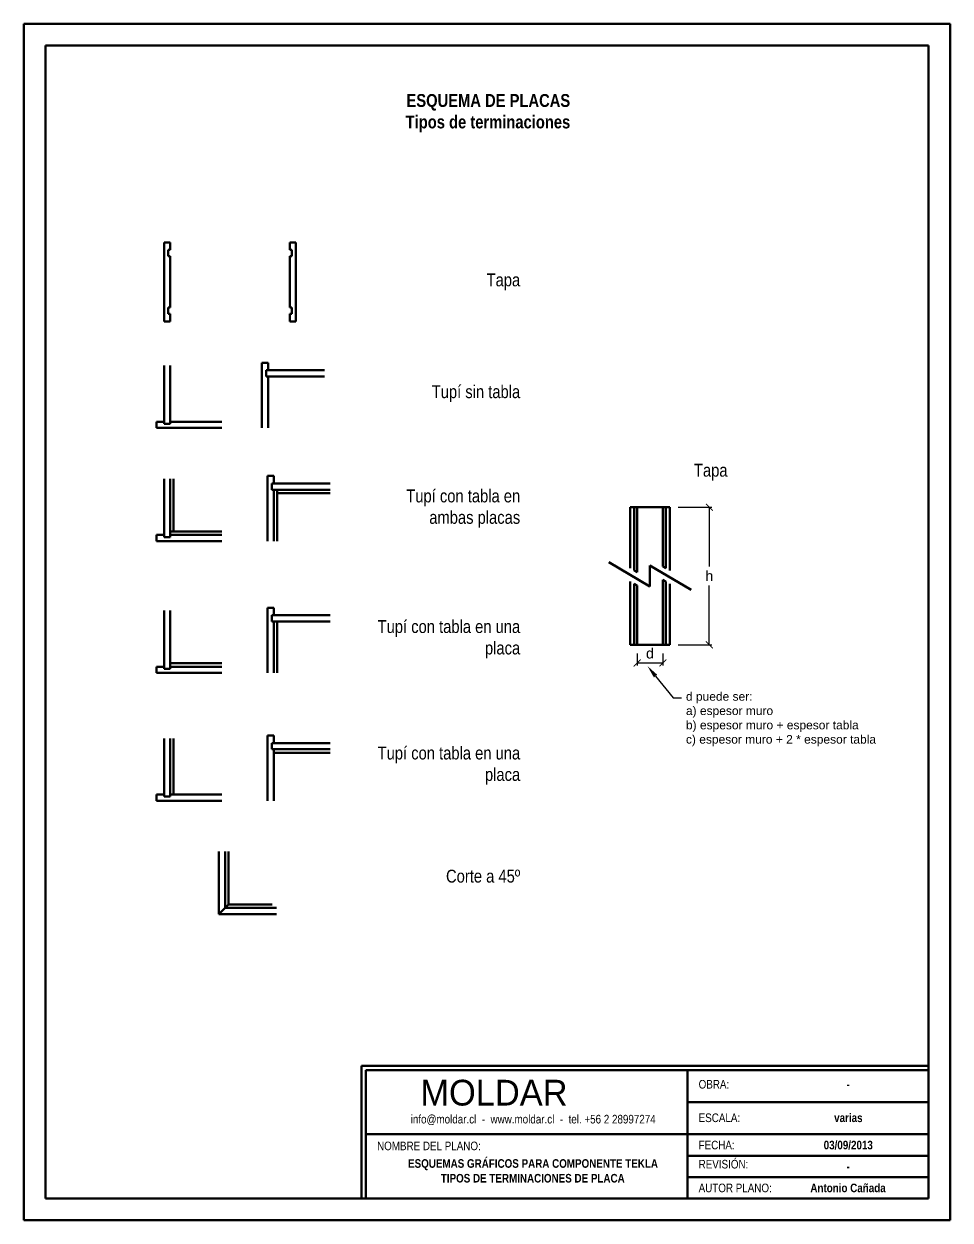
# Model space of a CAD drawing. Header units: millimetres. Extents: x 151209 to 210609, y -6564 to 23880.
# Drawn here: x 199809 to 210609, y 9930 to 23880 of the extents above; entities that cross this region are included whole.
import ezdxf
from ezdxf import colors
from ezdxf.entities.mleader import LeaderData, LeaderLine
from ezdxf.math import Vec2, Vec3

# ---------------------------------------------------------------- set-up
doc = ezdxf.new("R2010")
doc.units = ezdxf.units.MM
doc.header["$MEASUREMENT"] = 0
doc.header["$PDMODE"] = 3
doc.header["$PDSIZE"] = 35
doc.styles.get("Standard").update_dxf_attribs({"font": 'arial.ttf'})
doc.dimstyles.new('Copy of Standard', dxfattribs={"dimtxt": 120, "dimasz": 80, "dimexe": 30, "dimexo": 100, "dimgap": 50, "dimtad": 1, "dimtih": 1, "dimtoh": 1, "dimdec": 0, "dimzin": 0, "dimdsep": 46, "dimtxsty": 'Standard', "dimblk": 'ARCHTICK', "dimcen": 0.09, "dimadec": 0, "dimazin": 0, "dimtfac": 1, "dimtdec": 0, "dimtofl": 0, "dimtmove": 0, "dimatfit": 3, "dimfxl": 1, "dimtolj": 1, "dimtzin": 0, "dimarcsym": 0})

# ---------------------------------------------------------------- blocks, each defined once
blk = doc.blocks.new('Cajetín')
at = {"lineweight": 100}
for p, q in [((-6612, 1550), (-6612, 0)), ((-6612, 1550), (0, 1550)), ((-6562, 1500), (-6562, 0)), ((-6562, 1500), (0, 1500)), ((-2812, 1500), (-2812, 0)), ((-2812, 1125), (0, 1125)), ((-6562, 750), (0, 750)), ((-2812, 500), (0, 500)), ((-2812, 250), (0, 250))]:
    blk.add_line(p, q, dxfattribs=at)
at = {"lineweight": 100, "attachment_point": 1}
for s, width, insert, char_height in [('\\pi634.81;{\\fBlairMdITC TT|b0|i0|c0|p2;MOLDAR}', 3750, (-6562, 1386), 300), ('{\\fArial Narrow|b0|i0|c0|p34;OBRA:}', 686.38, (-2682, 1384), 100), ('\\pi926.62;{\\fArial Narrow|b1|i0|c0|p34;-}', 1884.14, (-1884, 1384), 100), ('\\pi392.05;{\\fArial Narrow|b0|i0|c0|p34;info@moldar.cl  -  www.moldar.cl  -  tel. +56 2 28997274}', 3628.57, (-6432, 977), 100), ('{\\fArial Narrow|b0|i0|c0|p34;ESCALA:}', 686.38, (-2682, 993), 100), ('\\pi392.28;{\\fArial Narrow|b1|i0|c0|p34;varias}', 1109.73, (-1494, 993), 100), ('{\\fArial Narrow|b0|i0|c0|p34;NOMBRE DEL PLANO:}', 3628.57, (-6432, 665), 100), ('{\\fArial Narrow|b0|i0|c0|p34;FECHA:}', 907.81, (-2682, 675), 100), ('\\pi660.21;{\\fArial Narrow|b1|i0|c0|p34;03/09/2013}', 1884.14, (-1884, 675), 100), ('\\pi361.35;{\\fArial Narrow|b1|i0|c0|p34;ESQUEMAS GRÁFICOS PARA COMPONENTE TEKLA}', 3628.57, (-6432, 460), 100), ('{\\fArial Narrow|b0|i0|c0|p34;REVISIÓN:}', 907.81, (-2682, 452), 100), ('\\pi926.62;{\\fArial Narrow|b1|i0|c0|p34;-}', 1884.14, (-1884, 425), 100), ('{\\fArial Narrow|b0|i0|c0|p34;AUTOR PLANO:}', 907.81, (-2682, 175), 100), ('\\pi504.89;{\\fArial Narrow|b1|i0|c0|p34;Antonio Cañada}', 1884.14, (-1884, 175), 100)]:
    blk.add_mtext_dynamic_manual_height_columns(s, width=width, gutter_width=1, heights=[0], dxfattribs=dict(at, insert=insert, char_height=char_height))
blk = doc.blocks.new('_ArchTick')
at = {"color": 0, "linetype": 'ByBlock', "lineweight": 100, "const_width": 0.15}
blk.add_lwpolyline([(-0.5, -0.5), (0.5, 0.5)], dxfattribs=at)
blk = doc.blocks.new('*D25')
at = {"color": 0, "lineweight": -2, "transparency": 16777216}
for p, q in [((207440, 18244), (207832, 18244)), ((207802, 18244), (207802, 17552)), ((207802, 16639), (207802, 17332)), ((207440, 16639), (207832, 16639))]:
    blk.add_line(p, q, dxfattribs=at)
at = {"layer": 'Defpoints', "color": 0, "lineweight": 100, "transparency": 16777216}
for p in [(207340, 18244), (207340, 16639), (207802, 16639)]:
    blk.add_point(p, dxfattribs=at)
at = {"color": 0, "lineweight": -2, "transparency": 16777216, "xscale": 80, "yscale": 80, "zscale": 80}
for p, rotation in [((207802, 18244), 90), ((207802, 16639), 270)]:
    blk.add_blockref('_ArchTick', p, dxfattribs=dict(at, rotation=rotation))
at = {"color": 0, "lineweight": 100, "transparency": 16777216, "insert": (207802, 17442), "char_height": 120, "attachment_point": 5}
blk.add_mtext('\\A1;h', dxfattribs=at)
blk = doc.blocks.new('*D26')
at = {"color": 0, "lineweight": -2, "transparency": 16777216}
for p, q in [((206960, 16539), (206960, 16398)), ((207260, 16539), (207260, 16398)), ((206960, 16428), (207260, 16428))]:
    blk.add_line(p, q, dxfattribs=at)
at = {"layer": 'Defpoints', "color": 0, "lineweight": 100, "transparency": 16777216}
for p in [(206960, 16639), (207260, 16639), (207260, 16428)]:
    blk.add_point(p, dxfattribs=at)
at = {"color": 0, "lineweight": -2, "transparency": 16777216, "xscale": 80, "yscale": 80, "zscale": 80, "rotation": 180}
blk.add_blockref('_ArchTick', (206960, 16428), dxfattribs=at)
at = {"color": 0, "lineweight": -2, "transparency": 16777216, "xscale": 80, "yscale": 80, "zscale": 80}
blk.add_blockref('_ArchTick', (207260, 16428), dxfattribs=at)
at = {"color": 0, "lineweight": 100, "transparency": 16777216, "insert": (207110, 16539), "char_height": 120, "attachment_point": 5}
blk.add_mtext('\\A1;d', dxfattribs=at)

msp = doc.modelspace()

# ---------------------------------------------------------------- hatches: boundary and pattern name
at = {"lineweight": 100}
h = msp.add_hatch(color=8, dxfattribs=at)
h.dxf.hatch_style = 1
h.paths.add_polyline_path([(206959.8, 17330.3), (206923.8, 17351.7), (206923.8, 16639), (206959.8, 16639)])
h.paths.add_polyline_path([(206959.8, 18244.3), (206923.8, 18244.3), (206923.8, 17506.8), (206959.8, 17485.4)])
h.paths.add_polyline_path([(207295.8, 18244.3), (207259.8, 18244.3), (207259.8, 17553), (207295.8, 17531.6)])
h.paths.add_polyline_path([(207295.8, 17376.5), (207259.8, 17397.9), (207259.8, 16639), (207295.8, 16639)])

# ---------------------------------------------------------------- linework, layer by layer
for p, q in [((199809.4, 9930.5), (199809.4, 23880.5)), ((199809.4, 23880.5), (210609.4, 23880.5)), ((210609.4, 23880.5), (210609.4, 9930.5)), ((200059.4, 10180.5), (200059.4, 23630.5)), ((200059.4, 23630.5), (210359.4, 23630.5)), ((210359.4, 23630.5), (210359.4, 10180.5)), ((207109.8, 17318.7), (206629.2, 17604.4)), ((207590.3, 17278.9), (207109.8, 17564.6)), ((207109.8, 17564.6), (207109.8, 17318.7)), ((210359.4, 10180.5), (200059.4, 10180.5)), ((210609.4, 9930.5), (199809.4, 9930.5))]:
    msp.add_line(p, q, dxfattribs=at)
at = {"color": 2, "lineweight": 100}
for p, q in [((201443.5, 20411.9), (201443.5, 21331.9)), ((201443.5, 21331.9), (201515.5, 21331.9)), ((201491.5, 21171.9), (201491.5, 21243.9)), ((201491.5, 21243.9), (201515.5, 21243.9)), ((201515.5, 21243.9), (201515.5, 21331.9)), ((202909.9, 21243.9), (202909.9, 21331.9)), ((202981.9, 21331.9), (202909.9, 21331.9)), ((202933.9, 21243.9), (202909.9, 21243.9)), ((202933.9, 21171.9), (202933.9, 21243.9)), ((202981.9, 20411.9), (202981.9, 21331.9)), ((201515.5, 21171.9), (201491.5, 21171.9)), ((201515.5, 20571.9), (201515.5, 21171.9)), ((202909.9, 20571.9), (202909.9, 21171.9)), ((202933.9, 21171.9), (202909.9, 21171.9)), ((201491.5, 20499.9), (201491.5, 20571.9)), ((201515.5, 20571.9), (201491.5, 20571.9)), ((202933.9, 20571.9), (202909.9, 20571.9)), ((202933.9, 20499.9), (202933.9, 20571.9)), ((201443.5, 20411.9), (201515.5, 20411.9)), ((201515.5, 20499.9), (201491.5, 20499.9)), ((201515.5, 20411.9), (201515.5, 20499.9)), ((202909.9, 20411.9), (202909.9, 20499.9)), ((202933.9, 20499.9), (202909.9, 20499.9)), ((202981.9, 20411.9), (202909.9, 20411.9)), ((201443.5, 19217.4), (201443.5, 19896.9)), ((201515.5, 19217.4), (201515.5, 19896.9)), ((202585.5, 19929.4), (202585.5, 19169.4)), ((202585.5, 19929.4), (202657.5, 19929.4)), ((202633.5, 19841.4), (202633.5, 19769.4)), ((202633.5, 19841.4), (203313, 19841.4)), ((202657.5, 19929.4), (202657.5, 19841.4)), ((202633.5, 19769.4), (203313, 19769.4)), ((202657.5, 19769.4), (202657.5, 19169.4)), ((201355.5, 19169.4), (201355.5, 19241.4)), ((201355.5, 19241.4), (201443.5, 19241.4)), ((201355.5, 19169.4), (202115.5, 19169.4)), ((201443.5, 19217.4), (201515.5, 19217.4)), ((201515.5, 19241.4), (202115.5, 19241.4)), ((201443.5, 17896.5), (201443.5, 18576.1)), ((201515.5, 17896.5), (201515.5, 18576.1)), ((201555.5, 17960.5), (201555.5, 18576.1)), ((202651.4, 18608.5), (202651.4, 17848.5)), ((202651.4, 18608.5), (202723.4, 18608.5)), ((202723.4, 18608.5), (202723.4, 18520.5)), ((202699.4, 18520.5), (202699.4, 18448.5)), ((202699.4, 18520.5), (203378.9, 18520.5)), ((202699.4, 18448.5), (203378.9, 18448.5)), ((202723.4, 18448.5), (202723.4, 17848.5)), ((202763.4, 18448.5), (202763.4, 17848.5)), ((202763.4, 18408.5), (203378.9, 18408.5)), ((206879.8, 18244.3), (207339.8, 18244.3)), ((206879.8, 18244.3), (206879.8, 17533)), ((206923.8, 18244.3), (206923.8, 17506.8)), ((206959.8, 18244.3), (206959.8, 17485.4)), ((207259.8, 18244.3), (207259.8, 17553)), ((207295.8, 18244.3), (207295.8, 17531.6)), ((207339.8, 18244.3), (207339.8, 17505.4)), ((201355.5, 17848.5), (201355.5, 17920.5)), ((201355.5, 17920.5), (201443.5, 17920.5)), ((201443.5, 17896.5), (201515.5, 17896.5)), ((201515.5, 17960.5), (202115.5, 17960.5)), ((201515.5, 17920.5), (202115.5, 17920.5)), ((201355.5, 17848.5), (202115.5, 17848.5)), ((206923.8, 17506.8), (206959.8, 17485.4)), ((207259.8, 17553), (207295.8, 17531.6)), ((206879.8, 16639), (206879.8, 17377.9)), ((206923.8, 16639), (206923.8, 17351.7)), ((206923.8, 17351.7), (206959.8, 17330.3)), ((206959.8, 16639), (206959.8, 17330.3)), ((207259.8, 16639), (207259.8, 17397.9)), ((207259.8, 17397.9), (207295.8, 17376.5)), ((207295.8, 16639), (207295.8, 17376.5)), ((207339.8, 16639), (207339.8, 17350.3)), ((201443.5, 16359.5), (201443.5, 17039)), ((201515.5, 16359.5), (201515.5, 17039)), ((202651.4, 17071.5), (202651.4, 16311.5)), ((202651.4, 17071.5), (202723.4, 17071.5)), ((202723.4, 17071.5), (202723.4, 16983.5)), ((202699.4, 16983.5), (202699.4, 16911.5)), ((202699.4, 16983.5), (203378.9, 16983.5)), ((202699.4, 16911.5), (203378.9, 16911.5)), ((202723.4, 16911.5), (202723.4, 16311.5)), ((202763.4, 16911.5), (202763.4, 16311.5)), ((206879.8, 16639), (207339.8, 16639)), ((201355.5, 16311.5), (201355.5, 16383.5)), ((201355.5, 16383.5), (201443.5, 16383.5)), ((201443.5, 16359.5), (201515.5, 16359.5)), ((201515.5, 16423.5), (202115.5, 16423.5)), ((201515.5, 16383.5), (202115.5, 16383.5)), ((201355.5, 16311.5), (202115.5, 16311.5)), ((201443.5, 14869), (201443.5, 15548.5)), ((201515.5, 14869), (201515.5, 15548.5)), ((201555.5, 14893), (201555.5, 15548.5)), ((202651.4, 15581), (202651.4, 14821)), ((202651.4, 15581), (202723.4, 15581)), ((202699.4, 15493), (202699.4, 15421)), ((202699.4, 15493), (203378.9, 15493)), ((202723.4, 15581), (202723.4, 15493)), ((202699.4, 15421), (203378.9, 15421)), ((202723.4, 15421), (202723.4, 14821)), ((202723.4, 15381), (203378.9, 15381)), ((201355.5, 14821), (201355.5, 14893)), ((201355.5, 14893), (201443.5, 14893)), ((201355.5, 14821), (202115.5, 14821)), ((201443.5, 14869), (201515.5, 14869)), ((201515.5, 14893), (202115.5, 14893)), ((202082.2, 13499.8), (202082.2, 14227.3)), ((202154.2, 13571.8), (202154.2, 14227.3)), ((202194.2, 13611.8), (202194.2, 14227.3)), ((202194.2, 13611.8), (202082.2, 13499.8)), ((202154.2, 13571.8), (202754.2, 13571.8)), ((202194.2, 13611.8), (202705.6, 13611.8)), ((202082.2, 13499.8), (202754.2, 13499.8))]:
    msp.add_line(p, q, dxfattribs=at)

# ---------------------------------------------------------------- block references
at = {"lineweight": 100}
msp.add_blockref('Cajetín', (210359.4, 10180.5), dxfattribs=at)

# ---------------------------------------------------------------- texts
for s, width, insert, char_height, attachment_point in [('\\pi756.94;{\\fArial Narrow|b1|i0|c0|p34;ESQUEMA DE PLACAS\\P\\pi747.17;Tipos de terminaciones}', 3401.98, (203513.5, 23062.5), 150, 1), ('{\\fArial Narrow|b0|i0|c0|p34;Tapa}', 1755.029, (205596.4, 20775.2), 150, 9), ('{\\fArial Narrow|b0|i0|c0|p34;Tupí sin tabla}', 1755.029, (205596.4, 19471.1), 150, 9), ('{\\fArial Narrow|b0|i0|c0|p34;Tapa}', 1755.029, (208014.5, 18555.4), 150, 9), ('{\\fArial Narrow|b0|i0|c0|p34;Tupí con tabla en ambas placas}', 1755.029, (205596.4, 18005.5), 150, 9), ('{\\fArial Narrow|b0|i0|c0|p34;Tupí con tabla en una placa}', 1755.029, (205596.4, 16482.1), 150, 9), ('{\\fArial Narrow|b0|i0|c0|p34;Tupí con tabla en una placa}', 1755.029, (205596.4, 15007.1), 150, 9), ('{\\fArial Narrow|b0|i0|c0|p34;Corte a 45º}', 1755.029, (205596.4, 13864.6), 150, 9), ('\\pi743.38;{\\fArial Narrow|b1|i0|c0|p34;TIPOS DE TERMINACIONES DE PLACA}', 3628.574, (203927.2, 10468.6), 100, 1)]:
    msp.add_mtext_dynamic_manual_height_columns(s, width=width, gutter_width=1, heights=[0], dxfattribs=dict(at, insert=insert, char_height=char_height, attachment_point=attachment_point))

# ---------------------------------------------------------------- dimensions: what is measured, and where the dimension line sits
dim = msp.add_linear_dim(base=(207802.2, 16639), p1=(207339.8, 18244.3), p2=(207339.8, 16639), angle=90, text='h', dimstyle='Copy of Standard', dxfattribs=at)
dim.commit()
dim.dimension.update_dxf_attribs({"geometry": '*D25', "text_midpoint": (207802.2, 17441.7)})
dim = msp.add_linear_dim(base=(207259.8, 16427.7), p1=(206959.8, 16639), p2=(207259.8, 16639), text='d', dimstyle='Copy of Standard', dxfattribs=at)
dim.commit()
dim.dimension.update_dxf_attribs({"geometry": '*D26', "text_midpoint": (207109.8, 16538.7)})

# ---------------------------------------------------------------- leaders
ml = msp.add_multileader_mtext('Standard', dxfattribs=at)
ml.set_content('d puede ser:\\Pa) espesor muro\\Pb) espesor muro + espesor tabla\\Pc) espesor muro + 2 * espesor tabla', color=256)
ml.set_leader_properties()
ml.build(insert=Vec2(0, 0))
ml.multileader.update_dxf_attribs({"dogleg_length": 100, "arrow_head_size": 150})
ctx = ml.context
ctx.base_point, ctx.char_height, ctx.arrow_head_size, ctx.landing_gap_size, ctx.plane_origin = Vec3(207479.3, 16022.7), 100, 150, 50, Vec3(207202.8, 17719.2)
notes = []
notes.append((ctx, [(0, (1, 1, 0), (207379.3, 16022.7), (1, 0), 100, [(0, [(207080.4, 16391.6)], 0, [])])]))
ctx.mtext.insert, ctx.mtext.flow_direction = Vec3(207529.3, 16087.4), 5
for ctx, leaders in notes:
    for number, flags, end, landing, length, lines in leaders:
        leader = LeaderData()
        leader.index, (leader.has_last_leader_line, leader.has_dogleg_vector, leader.attachment_direction) = number, flags
        leader.last_leader_point, leader.dogleg_vector, leader.dogleg_length = Vec3(end), Vec3(landing), length
        for number, points, colour, breaks in lines:
            line = LeaderLine()
            line.index, line.vertices, line.color, line.breaks = number, Vec3.list(points), colors.encode_raw_color(colour), breaks
            leader.lines.append(line)
        ctx.leaders.append(leader)

doc.saveas('drawing.dxf')
